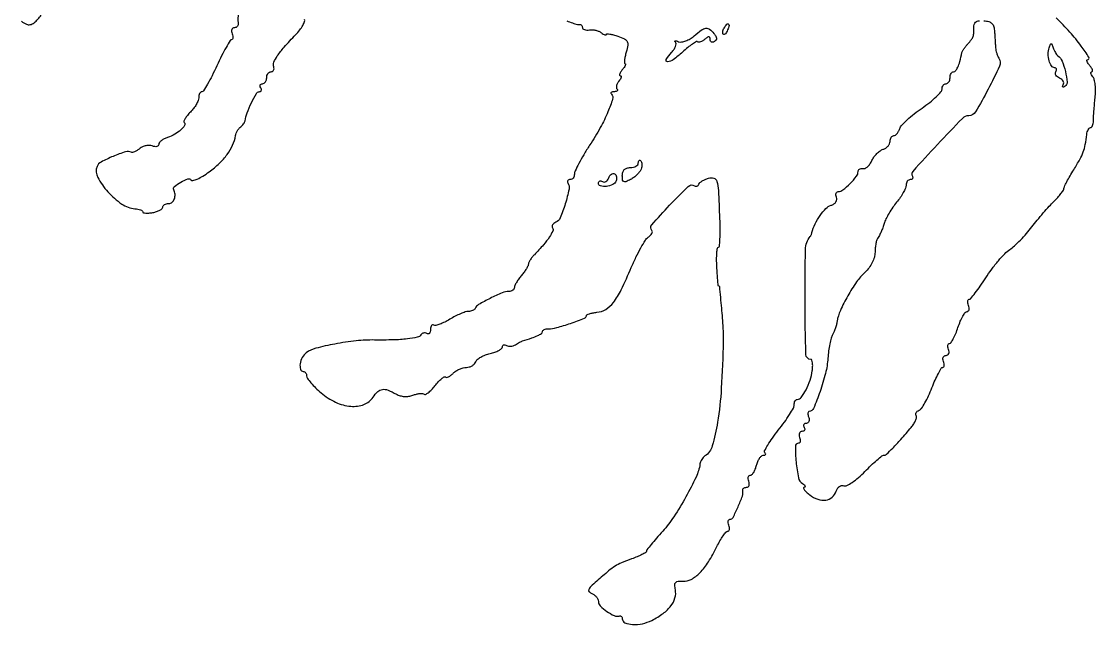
# Model space of a CAD drawing. Extents: x 1 to 280, y 1 to 370.
# Drawn here: x 11.6 to 280.4, y 0.7 to 151.6 of the extents above; entities that cross this region are included whole.
import ezdxf

# ---------------------------------------------------------------- set-up
doc = ezdxf.new("R2010")
doc.units = 0

msp = doc.modelspace()

# ---------------------------------------------------------------- linework, layer by layer
for points in [[(65.987549, 153.558031, 0.111586), (65.870864, 151.25, -0.091414), (65.865815, 150.772926, -0.112676), (65.685931, 150.367188, -0.119935), (65.358687, 150.096909, -0.113387), (64.936848, 150, 0.150969), (64.545942, 149.879218, 0.152481), (64.293161, 149.559375, 0.11579), (64.226887, 149.073739, 0.067976), (64.361626, 148.5, -0.040462), (64.530449, 147.924891, -0.075045), (64.557054, 147.440238, -0.12222), (64.444747, 147.120928, -0.252023), (64.218615, 146.998682, 0.261591), (63.832828, 146.781086, 0.007465), (62.839904, 145.088763, 0.013331), (61.722905, 142.989593, 0.008554), (60.534249, 140.498682, -0.009342), (59.340866, 138.00797, -0.014468), (58.209315, 135.908988, -0.008696), (57.202222, 134.231784, -0.258713), (56.784249, 134, 0.184133), (56.484867, 133.885879, 0.090415), (56.230373, 133.559375, 0.070284), (56.057901, 133.073981, 0.050311), (56, 132.5, -0.097889), (55.857757, 131.780409, -0.034092), (55.388021, 130.828646, -0.032313), (54.713933, 129.824552, -0.032403), (53.916667, 128.916667, 0.024282), (53.157078, 128.079487, 0.038664), (52.602679, 127.287946, 0.045555), (52.294213, 126.637225, 0.292165), (52.369048, 126.297619, -0.347795), (52.456988, 125.542791, -0.071792), (51.536465, 124.442727, -0.055165), (49.993188, 123.339884, -0.050772), (48.20336, 122.564544, 0.040178), (47.360157, 122.22026, 0.050085), (46.647237, 121.765267, 0.05854), (46.15585, 121.274197, 0.168769), (46, 120.825624, -0.186712), (45.867096, 120.482124, -0.146653), (45.522143, 120.274776, -0.099185), (44.996185, 120.247261, -0.055294), (44.373252, 120.410264, 0.085871), (43.638021, 120.555545, 0.056284), (42.77582, 120.478879, 0.054778), (41.924386, 120.205596, 0.06828), (41.219557, 119.767253, -0.029797), (40.591229, 119.306093, -0.039248), (39.965986, 118.968474, -0.04379), (39.426631, 118.78425, -0.188155), (39.096305, 118.827552, 0.204982), (37.695559, 118.965189, 0.022078), (34.567941, 117.821517, 0.022907), (31.554502, 116.400938, 0.18147), (30.548938, 115.266934, 0.218643), (30.722788, 112.558622, 0.059418), (33.255389, 108.960454, 0.05827), (36.745322, 105.88482, 0.133481), (40.022775, 104.723331, -0.030854), (40.780126, 104.619017, -0.046234), (41.41919, 104.427639, -0.057093), (41.864872, 104.185645, -0.244532), (42, 103.925868, 0.335389), (42.165221, 103.707262, 0.052111), (42.734375, 103.608232, 0.040585), (43.541512, 103.618713, 0.023698), (44.5, 103.755249, 0.032131), (45.457315, 104.002879, 0.045349), (46.265625, 104.352275, 0.054081), (46.829997, 104.743952, 0.21734), (47, 105.116577, -0.166053), (47.115097, 105.453586, -0.095371), (47.440625, 105.740495, -0.07631), (47.926261, 105.934424, -0.056963), (48.5, 106, 0.189372), (49.323234, 106.323392, 0.119365), (49.900504, 107.195775, 0.102478), (50.067436, 108.357463, 0.110217), (49.75, 109.456953, -0.360083), (49.903984, 110.254852, -0.04232), (51.507663, 111.362152, -0.042197), (53.277479, 112.185362, -0.356059), (54.050802, 111.917801, 0.332784), (54.507176, 111.738313, 0.037575), (55.62098, 112.135969, 0.033687), (57.034429, 112.881523, 0.020344), (58.604833, 113.940779, 0.031443), (61.165608, 116.084422, 0.045065), (63.118461, 118.306949, 0.050687), (64.467278, 120.611412, 0.061262), (65.221592, 123, -0.048214), (65.401693, 123.626629, -0.036897), (65.711968, 124.268973, -0.037861), (66.096574, 124.83184, -0.069094), (66.5, 125.213525, 0.042013), (66.890134, 125.54462, 0.037466), (67.236001, 125.94848, 0.039421), (67.491522, 126.361065, 0.087127), (67.601281, 126.713525, -0.057526), (68.091974, 128.692941, -0.024017), (69.179465, 131.223022, -0.016168), (70.421937, 133.57327, -0.269278), (71.156842, 134, 0.124452), (71.4729, 134.079906, 0.188425), (71.654136, 134.29375, 0.149215), (71.66525, 134.617439, 0.073042), (71.5, 135, -0.082592), (71.343488, 135.3821, -0.161196), (71.3746, 135.70625, -0.182303), (71.586039, 135.921712, -0.108972), (71.940983, 136, 0.140337), (72.344827, 136.115626, 0.099915), (72.688914, 136.440625, 0.085131), (72.920655, 136.926682, 0.06887), (73, 137.5, -0.070529), (73.081267, 138.073262, -0.086171), (73.318229, 138.559375, -0.100211), (73.670216, 138.884375, -0.137303), (74.083333, 139, 0.122198), (74.464269, 139.09451, 0.142928), (74.730748, 139.353068, 0.125995), (74.836926, 139.742954, 0.08444), (74.766022, 140.201934, -0.180108), (74.805853, 141.351137, -0.051595), (75.665161, 142.946238, -0.031983), (77.357477, 145.121448, -0.009096), (80.257093, 148.27597, 0.024469), (81.27192, 149.450498, 0.035403), (82.037994, 150.587559, 0.038465), (82.497609, 151.550787, 0.234642), (82.448076, 152.084016, -0.090282)], [(11.644357, 151.643305, 0.074408), (12.877934, 150.882167, 0.152031), (13.840642, 150.783098, 0.12401), (14.77947, 151.231939, 0.06378), (16.585517, 153.167941, 0.019765)], [(148.086792, 151.738711, 0.013663), (149.545312, 151.205188, 0.010522), (150.769268, 150.823472, 0.131774), (151.25, 150.814227, -0.123142), (151.535629, 150.813588, -0.131163), (151.779687, 150.677671, -0.116645), (151.943127, 150.422454, -0.084538), (152, 150.088484, 0.202269), (152.137069, 149.763518, 0.107343), (152.514062, 149.527884, 0.077157), (153.080053, 149.418592, 0.04932), (153.75, 149.460059, -0.057099), (154.511756, 149.495355, -0.041251), (155.353125, 149.367999, -0.041854), (156.143643, 149.109235, -0.068059), (156.75, 148.74913, 0.026562), (157.230206, 148.407245, 0.059787), (157.632812, 148.214666, 0.127987), (157.892117, 148.195927, 0.36173), (158, 148.325536, -0.42001), (158.167086, 148.489354, -0.032944), (158.855116, 148.430304, -0.029519), (159.794433, 148.229604, -0.016479), (160.911033, 147.881169, -0.028014), (162.553738, 147.203158, -0.1615), (163.221033, 146.559091, -0.16321), (163.367455, 145.647756, -0.028768), (162.980839, 143.933189, 0.016413), (162.697806, 142.808222, 0.028904), (162.54906, 141.861624, 0.030983), (162.523851, 141.164106, 0.40667), (162.69225, 141, -0.44064), (162.802351, 140.879592, -0.085961), (162.716865, 140.559375, -0.044498), (162.439351, 140.076157, -0.020622), (162, 139.5, 0.027963), (161.573717, 138.92363, 0.064878), (161.339608, 138.440625, 0.144806), (161.329078, 138.132287, 0.341777), (161.5, 138, -0.301415), (161.680843, 137.880088, -0.168576), (161.698909, 137.605785, -0.074889), (161.507117, 137.173696, -0.03138), (161.131121, 136.657991, 0.050768), (160.753708, 136.095866, 0.066538), (160.537806, 135.516912, 0.082297), (160.507446, 135.010146, 0.171918), (160.675343, 134.657991, -0.142069), (160.812436, 134.408911, -0.26049), (160.748382, 134.193285, -0.145465), (160.467073, 134.045585, -0.048683), (160, 134, 0.042531), (159.527382, 133.959726, 0.124005), (159.230181, 133.828153, 0.25633), (159.147554, 133.635637, 0.173964), (159.251679, 133.414988, -0.277747), (159.566689, 132.147317, -0.025697), (158.412286, 128.981447, -0.026804), (156.484716, 125.037855, -0.016365), (153.815724, 120.594964, 0.009599), (152.354335, 118.23521, 0.012705), (151.120869, 116.029449, 0.0101), (150.183436, 114.157501, 0.111476), (150, 113.344964, -0.077214), (149.920177, 112.831148, -0.089932), (149.688914, 112.395083, -0.100773), (149.344861, 112.103569, -0.126177), (148.940983, 112, 0.082437), (148.573977, 111.939077, 0.161022), (148.34017, 111.761959, 0.182416), (148.274989, 111.498265, 0.109189), (148.382791, 111.189649, -0.1927), (148.664467, 109.576221, -0.022201), (147.727578, 105.941769, -0.02168), (146.4759, 102.403722, -0.208182), (145.362153, 101.308729, 0.067503), (144.884883, 101.047246, 0.098081), (144.562296, 100.693421, 0.123185), (144.442981, 100.30575, 0.152929), (144.535917, 99.941886, -0.251971), (144.585723, 99.1115, -0.039809), (143.755021, 97.637958, -0.030533), (142.265238, 95.69426, -0.01214), (140, 93.209837, 0.022979), (139.425826, 92.552023, 0.026184), (138.940625, 91.871386, 0.026695), (138.594696, 91.258103, 0.11556), (138.5, 90.853849, -0.118544), (138.397424, 90.427278, -0.020352), (137.985938, 89.696231, -0.021176), (137.42, 88.861348, -0.017511), (136.75, 88.020989, 0.021768), (136.080132, 87.165967, 0.024412), (135.514063, 86.287127, 0.024711), (135.110214, 85.499906, 0.106547), (135, 84.988569, -0.142135), (134.890626, 84.611588, -0.099714), (134.58318, 84.290392, -0.084512), (134.123414, 84.074014, -0.067917), (133.58104, 84, 0.100251), (131.904787, 83.660495, 0.017012), (128.929245, 82.282537, 0.014253), (126.03413, 80.715135, 0.158266), (125.166667, 79.75, -0.127548), (124.938051, 79.462589, -0.05886), (124.522204, 79.220313, -0.052784), (123.998207, 79.055645, -0.049794), (123.440836, 79, 0.081644), (122.701757, 78.878507, 0.01877), (121.516352, 78.427724, 0.018912), (120.173436, 77.797565, 0.017456), (118.844823, 77.051825, -0.021376), (117.558014, 76.342752, -0.029267), (116.341273, 75.824915, -0.029279), (115.326891, 75.527379, -0.1976), (114.820653, 75.610842, 0.191459), (114.510204, 75.665808, 0.18492), (114.241067, 75.493749, 0.10929), (114.058859, 75.084149, 0.050253), (114, 74.5, -0.058083), (113.932583, 73.921598, -0.124827), (113.726548, 73.526266, -0.19093), (113.421868, 73.373537, -0.161617), (113.069098, 73.457295, 0.091579), (112.673153, 73.611289, 0.095876), (112.254952, 73.61008, 0.099489), (111.879595, 73.45474, 0.107034), (111.60476, 73.169506, -0.204842), (110.69834, 72.531762, -0.024111), (108.20794, 72.127766, -0.021941), (104.709461, 71.886931, -0.009269), (100, 71.857171, 0.029945), (95.386864, 71.637171, 0.019274), (90.087833, 70.857593, 0.016918), (85.2698, 69.788041, 0.095951), (82.90682, 68.665192, 0.113995), (81.913102, 67.506429, 0.081308), (81.374103, 65.877777, 0.112182), (81.463693, 64.524095, 0.331745), (82.166667, 64, -0.135435), (82.484451, 63.912314, -0.100364), (82.755208, 63.665821, -0.08681), (82.937438, 63.297117, -0.071583), (83, 62.862371, 0.158176), (83.19938, 62.247892, 0.020256), (84.069856, 61.144661, 0.022063), (85.24731, 59.887413, 0.016728), (86.642062, 58.612371, 0.067143), (90.265047, 56.274519, 0.089051), (94.047886, 55.262799, 0.110281), (97.336025, 55.712678, 0.160125), (99.608065, 57.524583, -0.057581), (100.789007, 58.940745, -0.157998), (101.948563, 59.49699, -0.130009), (103.364703, 59.319486, -0.033854), (105.447374, 58.31102, 0.060724), (106.397181, 57.912441, 0.052497), (107.463255, 57.728204, 0.051819), (108.558502, 57.769092, 0.055672), (109.594551, 58.035948, -0.03008), (110.479915, 58.31291, -0.038644), (111.321128, 58.453665, -0.042766), (112.011364, 58.455776, -0.177576), (112.383173, 58.283494, 0.32699), (112.746014, 58.227416, 0.045808), (113.424128, 58.66233, 0.037928), (114.241772, 59.40539, 0.022707), (115.1, 60.4, -0.019435), (115.952222, 61.400813, -0.032625), (116.751263, 62.162279, -0.036042), (117.411866, 62.637936, -0.34739), (117.733052, 62.600281, 0.248461), (118.029637, 62.509076, 0.0656), (118.516376, 62.670231, 0.050694), (119.097348, 63.028065, 0.033025), (119.690476, 63.547619, -0.053514), (120.380196, 64.103629, -0.038523), (121.25131, 64.573363, -0.039114), (122.161023, 64.894491, -0.065382), (122.96444, 65, 0.070914), (123.701129, 65.105011, 0.063545), (124.409387, 65.412926, 0.066831), (124.983462, 65.868189, 0.100447), (125.325442, 66.405704, -0.127386), (125.744432, 66.99283, -0.04368), (126.607505, 67.596397, -0.040032), (127.718784, 68.123569, -0.036696), (128.93243, 68.485159, 0.028652), (130.10725, 68.814722, 0.04091), (131.098901, 69.248742, 0.047181), (131.799175, 69.716219, 0.225689), (132, 70.138472, -0.12125), (132.079587, 70.461839, -0.187462), (132.29375, 70.64874, -0.151612), (132.617522, 70.663636, -0.074793), (133, 70.5, 0.097951), (133.474972, 70.322143, 0.060306), (134.073438, 70.296664, 0.057238), (134.697549, 70.418163, 0.064868), (135.25, 70.67567, -0.008607), (135.765234, 70.990514, -0.009205), (136.279687, 71.280238, -0.008839), (136.73028, 71.512996, -0.042019), (137, 71.619209, 0.008347), (139.344215, 72.364565, 0.027923), (140.841544, 72.963264, 0.041004), (141.753959, 73.483457, 0.247546), (142, 73.949965, -0.19611), (142.111676, 74.223742, -0.086517), (142.434744, 74.456135, -0.066416), (142.913522, 74.613918, -0.04646), (143.47998, 74.666667, 0.067863), (145.576724, 74.952564, 0.015082), (149.040995, 76.02873, 0.0078), (152.556957, 77.300047, 0.311594), (153, 77.941952, -0.286285), (153.158807, 78.196577, -0.037192), (153.780526, 78.445719, -0.034184), (154.63889, 78.654362, -0.021886), (155.657111, 78.783694, 0.119239), (157.868017, 79.516197, 0.090141), (159.768216, 81.241119, 0.050936), (161.718705, 84.407294, 0.012419), (164.25329, 90, -0.012149), (165.415989, 92.569258, -0.014783), (166.632893, 94.91342, -0.013364), (167.757607, 96.81067, -0.09293), (168.487746, 97.598877, 0.040549), (169.014551, 98.060315, 0.06526), (169.370477, 98.538302, 0.092572), (169.511814, 98.957621, 0.235696), (169.41285, 99.253816, -0.393878), (169.363951, 100.651851, -0.010785), (173.830292, 105.572468, -0.010869), (178.517092, 110.306854, -0.343164), (180.04547, 110.471898, 0.103759), (180.370183, 110.354546, 0.119335), (180.697492, 110.38657, 0.118081), (180.976426, 110.565417, 0.100122), (181.16459, 110.861585, -0.123166), (181.430487, 111.240804, -0.037129), (181.999464, 111.664401, -0.034713), (182.731916, 112.061069, -0.03154), (183.535714, 112.367191, -0.152277), (184.89678, 112.365276, -0.254495), (185.672515, 111.563265, -0.055325), (186.035667, 109.310066, -0.003134), (186.339386, 102.25, -0.008341), (186.395113, 99.4701, -0.013903), (186.337897, 97.129687, -0.007535), (186.209812, 95.229802, -0.390285), (185.960253, 95, 0.370963), (185.716534, 94.790325, 0.016707), (185.577803, 93.604687, 0.021186), (185.515349, 92.071202, 0.012732), (185.56476, 90.25, 0.00315), (185.672137, 88.428659, 0.005236), (185.788368, 86.895312, 0.001102), (185.906402, 85.562548, 0.387938), (185.974886, 85.5, -0.386503), (186.284374, 85.218749, -0.001373), (186.784126, 79.847894, -0.006694), (187.167136, 74.860623, -0.020974), (187.238789, 71.5, -0.009843), (186.766295, 59.784345, -0.024628), (185.833279, 51.277367, -0.030451), (184.512752, 45.354598, -0.178731), (182.656573, 42.829968, 0.067908), (182.25234, 42.476359, 0.041888), (181.878122, 41.96608, 0.041304), (181.587191, 41.38831, 0.057305), (181.433006, 40.829968, -0.069972), (180.437254, 37.549074, -0.018026), (177.922566, 32.603826, -0.019142), (174.914008, 27.638503, -0.037937), (172.096709, 24, 0.005485), (170.537626, 22.235752, 0.008251), (169.220883, 20.660573, 0.004036), (168.143384, 19.305259, 0.160144), (168.01562, 18.950888, -0.259956), (167.852594, 18.677118, -0.01364), (166.923025, 18.17198, -0.018669), (165.730218, 17.620368, -0.012213), (164.318082, 17.070378, 0.012557), (161.776125, 16.078334, 0.042226), (160.194677, 15.251789, 0.032587), (158.578122, 14.07027, 0.005307), (155.622786, 11.545853, 0.012229), (154.095457, 10.145677, 0.106648), (153.585085, 9.386473, 0.298191), (153.693047, 8.854514, 0.106541), (154.372786, 8.410443, -0.067033), (154.994909, 8.070355, -0.062407), (155.522006, 7.570584, -0.0666), (155.879025, 6.993913, -0.105727), (156, 6.428195, 0.199748), (156.46613, 5.307954, 0.043994), (158.100653, 3.947197, 0.04436), (159.96401, 2.886093, 0.178107), (161.25, 2.787548, -0.117793), (161.535675, 2.79942, -0.135018), (161.779687, 2.678103, -0.122888), (161.942922, 2.437675, -0.088203), (162, 2.116631, 0.300546), (162.662574, 1.113913, 0.086958), (164.560874, 0.670466, 0.066558), (167.050649, 0.862339, 0.066509), (169.403218, 1.701565, 0.038479), (172.239901, 3.450122, 0.071514), (174.172272, 5.331783, 0.092689), (175.177833, 7.306195, 0.119334), (175.276567, 9.333567, -0.035958), (175.130737, 10.574301, -0.192984), (175.350856, 11.204236, -0.197444), (175.941177, 11.499267, -0.037813), (177.164161, 11.496833, 0.147295), (179.227038, 11.947116, 0.071747), (181.391987, 13.595122, 0.053787), (183.569277, 16.346544, 0.028862), (185.663844, 20.142153, -0.016863), (186.429605, 21.612078, -0.024218), (187.21237, 22.853922, -0.021762), (187.925706, 23.783824, -0.218253), (188.356989, 23.988527, 0.210258), (188.635187, 24.115396, 0.136945), (188.793153, 24.437255, 0.088769), (188.796558, 24.924518, 0.04912), (188.638374, 25.5, -0.049738), (188.481179, 26.074655, -0.09073), (188.487648, 26.559375, -0.140365), (188.650344, 26.877129, -0.207574), (188.93356, 27, 0.280035), (189.700384, 27.466021, 0.015469), (190.967381, 30.104414, 0.020137), (192.036385, 32.808366, 0.131936), (192.143067, 34.25, -0.152933), (192.176043, 34.535431, -0.123379), (192.367204, 34.779688, -0.098205), (192.694425, 34.944034, -0.067518), (193.106989, 35, 0.158089), (193.480915, 35.121257, 0.151946), (193.719716, 35.440625, 0.112257), (193.77672, 35.926101, 0.06502), (193.638374, 36.5, -0.054716), (193.487355, 37.074426, -0.098337), (193.510787, 37.559375, -0.146126), (193.69906, 37.877397, -0.188712), (194.012333, 38, 0.2009), (194.420687, 38.170978, 0.053798), (194.867278, 38.734375, 0.045658), (195.2795, 39.542857, 0.033602), (195.589356, 40.5, -0.037473), (195.907343, 41.456942, -0.049424), (196.343363, 42.265625, -0.058811), (196.824534, 42.824588, -0.187803), (197.275075, 43, 0.062932), (197.635602, 43.045558, 0.18735), (197.834427, 43.188043, 0.245509), (197.854704, 43.396235, 0.100586), (197.693186, 43.640147, -0.324024), (197.61726, 44.114544, -0.016632), (198.408292, 45.558205, -0.02125), (199.549581, 47.311597, -0.013232), (201.02652, 49.270775, 0.012357), (202.548221, 51.282001, 0.016142), (203.83279, 53.197556, 0.013738), (204.796179, 54.83817, 0.126541), (205, 55.630628, -0.053499), (205.056216, 56.154518, -0.073275), (205.223089, 56.597747, -0.09305), (205.46965, 56.895313, -0.175081), (205.759453, 57, 0.23675), (206.76482, 57.504309, 0.038306), (207.970946, 59.409679, 0.039859), (209.001975, 61.794319, 0.050675), (209.541665, 64.129221, 0.022775), (209.630286, 65.229836, 0.038105), (209.591902, 66.157139, 0.046212), (209.451073, 66.818191, 0.327635), (209.202492, 67.001465, -0.40679), (207.920357, 68.256654, -0.004524), (207.73062, 81.544929, -0.006552), (207.832766, 94.517297, -0.170051), (209.041667, 97.75, 0.061453), (209.134777, 97.894631, 0.016174), (209.246482, 98.146875, 0.016172), (209.355881, 98.444535, 0.015951), (209.446359, 98.75, -0.049963), (210.244051, 100.895853, -0.038836), (211.510974, 103.041473, -0.03959), (212.946148, 104.779826, -0.124175), (214.224078, 105.57112, 0.066625), (214.953335, 105.914783, 0.09982), (215.455965, 106.404534, 0.118535), (215.67646, 106.9843, 0.124097), (215.603706, 107.590342, -0.059965), (215.467869, 108.129925, -0.105741), (215.5062, 108.585913, -0.149965), (215.707676, 108.885345, -0.171865), (216.031385, 109, 0.170256), (217.199339, 109.409576, 0.028505), (218.992949, 111.019729, 0.028569), (220.591969, 112.824127, 0.168571), (221, 114, -0.129467), (221.095124, 114.36121, -0.126206), (221.356436, 114.632813, -0.10956), (221.749924, 114.769958, -0.080249), (222.2134, 114.75, 0.166594), (222.753076, 114.818892, 0.068547), (223.372238, 115.237054, 0.057409), (223.971561, 115.913223, 0.045936), (224.454456, 116.75912, -0.048434), (224.977489, 117.664816, -0.039873), (225.696927, 118.518615, -0.041453), (226.492709, 119.199895, -0.079628), (227.241055, 119.576508, 0.068869), (227.913445, 119.897051, 0.066297), (228.48331, 120.391614, 0.071304), (228.868543, 120.977995, 0.110165), (229, 121.567388, -0.063255), (229.069574, 122.115135, -0.081274), (229.273955, 122.57917, -0.098356), (229.576944, 122.889674, -0.151536), (229.932612, 123, 0.154761), (230.330554, 123.126194, 0.062641), (230.755947, 123.514062, 0.0539), (231.142353, 124.08046, 0.045275), (231.425829, 124.75, -0.109283), (231.939537, 125.631362, -0.019571), (233.292499, 126.986599, -0.020308), (235.035277, 128.473966, -0.017113), (236.993217, 129.906507, 0.017059), (238.910851, 131.309239, 0.02336), (240.529257, 132.707003, 0.021305), (241.730825, 133.948374, 0.183649), (242, 134.656507, -0.072794), (242.07514, 135.169888, -0.087522), (242.29375, 135.605349, -0.100508), (242.618655, 135.896459, -0.133344), (243, 136, 0.148195), (243.381354, 136.115568, 0.098894), (243.70625, 136.440625, 0.082425), (243.925306, 136.926543, 0.064853), (244, 137.5, -0.056959), (244.065572, 138.073739, -0.076307), (244.25949, 138.559375, -0.095369), (244.54638, 138.884904, -0.166062), (244.883369, 139, 0.23014), (245.430137, 139.265742, 0.062946), (245.937309, 140.111325, 0.038132), (246.441613, 141.544662, 0.011736), (246.983632, 143.772915, -0.078123), (247.129468, 144.14772, -0.017695), (247.494606, 144.727044, -0.01791), (247.96869, 145.37238, -0.01654), (248.5, 146, 0.024536), (249.355418, 147.043866, 0.078898), (249.768966, 147.838278, 0.066591), (249.952051, 148.792767, 0.014133), (250, 150.488798, -0.135045), (250.171306, 151.111487, -0.140938), (250.635058, 151.546849, -0.097688), (251.413065, 151.769762, -0.041739)], [(252.5, 151.770691, -0.052414), (253.72162, 151.53916, -0.128247), (254.497167, 151.066714, -0.127156), (254.947141, 150.272737, -0.051103), (255.14806, 149.031892, 0.000481), (255.212216, 147.9526, 0.000398), (255.282572, 146.803118, 0.000402), (255.34877, 145.749214, 0.001081), (255.39806, 145, 0.035813), (255.490165, 144.343806, 0.024025), (255.684319, 143.611275, 0.024235), (255.942373, 142.916414, 0.043208), (256.22941, 142.378807, -0.256163), (256.378759, 140.397377, -0.014053), (253.545092, 134.596735, -0.013907), (250.390192, 128.960877, -0.264056), (248.697598, 128, 0.203466), (247.087988, 127.316711, 0.004123), (240.885461, 120.786216, 0.003208), (234.682813, 114.060821, 0.334762), (234.573393, 112.881247, -0.097506), (234.699583, 112.545158, -0.175036), (234.64696, 112.258866, -0.170529), (234.421614, 112.067263, -0.091968), (234.059017, 112, 0.133389), (233.655167, 111.89031, 0.100505), (233.311086, 111.581913, 0.087507), (233.079573, 111.120594, 0.072767), (233, 110.576725, -0.102055), (232.849291, 109.846046, -0.025169), (232.30582, 108.741187, -0.02471), (231.541377, 107.513384, -0.02251), (230.636833, 106.326725, 0.023515), (229.676367, 105.06144, 0.018022), (228.744824, 103.595976, 0.018343), (227.971508, 102.15833, 0.04052), (227.514444, 101, -0.014998), (227.167424, 99.969532, -0.014125), (226.752798, 98.940625, -0.014245), (226.333845, 98.050266, -0.046608), (225.987748, 97.5, 0.086622), (225.692803, 96.935915, 0.02684), (225.450086, 96.005941, 0.025944), (225.285961, 94.918184, 0.02586), (225.235137, 93.818097, -0.070157), (225.06662, 92.573148, -0.04714), (224.548313, 91.232214, -0.044644), (223.74623, 89.930645, -0.045502), (222.730403, 88.801111, 0.052228), (220.615181, 86.384669, 0.024662), (218.392225, 82.880806, 0.024361), (216.561875, 79.253532, 0.066346), (215.751817, 76.5, -0.025925), (215.571579, 75.635124, -0.018553), (215.284806, 74.689325, -0.018806), (214.943269, 73.806424, -0.037738), (214.596857, 73.144511, 0.074497), (214.250178, 72.344405, 0.016155), (213.909069, 70.873298, 0.016506), (213.622877, 69.12797, 0.01513), (213.442443, 67.316178, -0.04377), (212.842882, 63.516154, -0.023208), (211.476802, 58.944694, -0.014668), (209.859273, 54.725889, -0.301171), (208.781385, 54.003748, 0.251644), (208.555191, 53.880687, 0.121762), (208.442946, 53.560476, 0.074954), (208.469568, 53.075274, 0.040514), (208.638374, 52.5, -0.069008), (208.771857, 51.926317, -0.116977), (208.70238, 51.440625, -0.152575), (208.444764, 51.120613, -0.148627), (208.047972, 51, 0.095723), (207.65063, 50.923227, 0.173661), (207.406028, 50.70625, 0.171987), (207.353415, 50.381563, 0.093667), (207.5, 50, -0.093667), (207.646585, 49.618437, -0.171987), (207.593972, 49.29375, -0.173661), (207.34937, 49.076773, -0.095723), (206.952028, 49, 0.148627), (206.555236, 48.879387, 0.152575), (206.29762, 48.559375, 0.116977), (206.228143, 48.073683, 0.069008), (206.361626, 47.5, -0.047055), (206.522164, 46.92523, -0.086402), (206.525047, 46.440625, -0.13624), (206.376505, 46.122826, -0.219095), (206.109658, 46, 0.414533), (205.302394, 45.191856, 0.023796), (205.490761, 41.324814, 0.025387), (206.07238, 37.397284, 0.204978), (207.082141, 35.928072, -0.031116), (207.564262, 35.579118, -0.115963), (207.789754, 35.283221, -0.332462), (207.746025, 35.089173, -0.169003), (207.5, 34.993077, 0.43943), (207.344213, 34.810062, 0.129845), (207.498666, 34.424591, 0.049219), (208.045658, 33.822761, 0.019825), (208.899712, 33.110534, 0.077795), (210.948954, 31.990572, 0.122337), (212.934516, 31.788483, 0.147728), (214.529364, 32.530303, 0.134493), (215.518073, 34.056942, -0.071822), (215.840203, 34.722564, -0.091292), (216.317512, 35.208731, -0.107222), (216.871884, 35.442387, -0.138797), (217.419047, 35.392691, 0.212513), (218.162134, 35.431656, 0.029947), (219.516934, 36.22739, 0.029842), (221.092902, 37.426949, 0.021279), (222.711862, 38.94372, -0.008245), (224.286431, 40.497908, -0.012065), (225.726743, 41.808468, -0.007555), (226.962361, 42.84716, -0.172665), (227.391756, 43, 0.187592), (228.093206, 43.272772, 0.012324), (229.687869, 44.807948, 0.014389), (231.716079, 46.980801, 0.006322), (234.280173, 49.966581, 0.031978), (234.923234, 50.843047, 0.042445), (235.383369, 51.717865, 0.048592), (235.618581, 52.472183, 0.191991), (235.535917, 52.941886, -0.140273), (235.434089, 53.302998, -0.123468), (235.531039, 53.683358, -0.102871), (235.819631, 54.025786, -0.073753), (236.255744, 54.274473, 0.150896), (236.8499, 54.745716, 0.020006), (237.713229, 56.120546, 0.021707), (238.624714, 57.882919, 0.016656), (239.470141, 59.879257, -0.011913), (240.279352, 61.841706, -0.018285), (241.081417, 63.495782, -0.013113), (241.810225, 64.785702, -0.263422), (242.188756, 65, 0.24254), (242.425935, 65.122242, 0.126741), (242.548282, 65.440625, 0.078242), (242.528203, 65.925043, 0.042229), (242.361626, 66.5, -0.072198), (242.231944, 67.073832, -0.1207), (242.311402, 67.559635, -0.152772), (242.584311, 67.880009, -0.14144), (243, 68, 0.14144), (243.415689, 68.119991, 0.152772), (243.688598, 68.440365, 0.1207), (243.768056, 68.926168, 0.072198), (243.638374, 69.5, -0.045885), (243.476375, 70.074818, -0.084466), (243.469367, 70.559375, -0.134191), (243.611648, 70.877249, -0.224446), (243.871325, 71, 0.252459), (244.256424, 71.207681, 0.023149), (244.830153, 72.175, 0.025508), (245.435496, 73.467381, 0.017068), (246, 75, -0.019991), (246.574609, 76.53238, -0.029231), (247.210495, 77.825, -0.028828), (247.823671, 78.774809, -0.239396), (248.267048, 79, 0.189301), (248.579312, 79.122617, 0.145968), (248.766733, 79.440625, 0.098089), (248.7896, 79.925566, 0.054547), (248.638374, 80.5, -0.041292), (248.469808, 81.077775, -0.07361), (248.442946, 81.571242, -0.11523), (248.554288, 81.904965, -0.245557), (248.781385, 82.040397, 0.209263), (249.190624, 82.247623, 0.007729), (250.297278, 83.632937, 0.012902), (251.565226, 85.361849, 0.008578), (252.932753, 87.405082, -0.016844), (254.43545, 89.571917, -0.015814), (256.111264, 91.679974, -0.01601), (257.715525, 93.453603, -0.051211), (258.932753, 94.481247, 0.035045), (260.126573, 95.424872, 0.014033), (261.627121, 96.871199, 0.013805), (263.163284, 98.526373, 0.016948), (264.5, 100.157168, -0.008269), (265.831375, 101.840197, -0.006164), (267.353125, 103.653753, -0.006234), (268.830372, 105.328142, -0.014068), (270, 106.55008, 0.013786), (270.957895, 107.549688, 0.018404), (271.767343, 108.511249, 0.015802), (272.375146, 109.342572, 0.149042), (272.505849, 109.759475, -0.111711), (272.614814, 110.224019, -0.007459), (273.235457, 111.452476, -0.010456), (274.034963, 112.903366, -0.007622), (274.981409, 114.482997, 0.012336), (276.495907, 117.06564, 0.037779), (277.341745, 118.909095, 0.042133), (277.851299, 120.747128, 0.018435), (278.227918, 123.25, -0.038803), (278.356804, 123.919964, -0.054456), (278.58052, 124.485938, -0.06815), (278.858436, 124.87414, -0.206196), (279.150655, 125, 0.220255), (279.428764, 125.128756, 0.076881), (279.665083, 125.514063, 0.058586), (279.827589, 126.079914, 0.039528), (279.883747, 126.75, -0.014089), (279.914301, 127.681961, -0.003776), (280.01577, 129.160938, -0.003823), (280.156653, 130.840235, -0.003943), (280.321891, 132.5, 0.025511), (280.413041, 134.122992, 0.028239), (280.332358, 135.692187, 0.029266), (280.111417, 137.008068, 0.112752), (279.753551, 137.75, -0.034935), (279.422056, 138.230268, -0.083738), (279.267214, 138.632812, -0.18174), (279.308371, 138.888773, -0.269186), (279.5, 139, 0.341777), (279.670922, 139.132287, 0.144806), (279.660392, 139.440625, 0.064878), (279.426283, 139.92363, 0.027963), (279, 140.5, -0.024147), (278.566948, 141.076276, -0.054052), (278.310412, 141.559375, -0.114768), (278.26261, 141.872228, -0.391861), (278.400608, 142, 0.588085), (278.748652, 142.625781, 0.021403), (276.832874, 145.435382, 0.02214), (273.990176, 148.911248, 0.016807), (270.585693, 152.468861, 0.01357)]]:
    msp.add_lwpolyline(points, format="xyb")
for points in [[(188.345077, 149.456872, -0.035865), (188.083816, 148.899181, -0.069269), (187.786868, 148.507038, -0.118528), (187.50546, 148.335123, -0.281567), (187.276326, 148.390341, -0.156651), (187.142323, 148.651151, -0.070517), (187.133355, 149.040231, -0.059701), (187.242038, 149.490157, -0.049364), (187.458881, 149.933469, -0.030391), (188.120758, 150.871774, -0.36195), (188.525317, 150.954259, -0.344086), (188.696703, 150.564815, -0.029555)], [(184.926114, 148.589028, -0.043282), (185.391203, 147.918193, -0.115588), (185.556329, 147.36394, -0.160707), (185.435208, 146.907337, -0.110253), (185.048558, 146.530011, -0.089528), (184.648258, 146.372445, -0.168315), (184.308014, 146.419384, -0.176988), (184.08105, 146.663084, -0.100209), (184, 147.063428, 0.074347), (183.925744, 147.560054, 0.3158), (183.701704, 147.734715, 0.163387), (183.316551, 147.626662, 0.023829), (182.657991, 147.131121, -0.035548), (182.11012, 146.738618, -0.051436), (181.57375, 146.480968, -0.064521), (181.124794, 146.382379, -0.221704), (180.851482, 146.481851, 0.339209), (180.516584, 146.526091, 0.018257), (179.5511, 145.921817, 0.02236), (178.379333, 145.048562, 0.013747), (177.076923, 143.923077, -0.024148), (174.759587, 142.003239, -0.153115), (173.334084, 141.499463, -0.599443), (173.011238, 142.054779, -0.04557), (174.341646, 143.825021, 0.039152), (174.925377, 144.581359, 0.056724), (175.303941, 145.334601, 0.072911), (175.438049, 145.973764, 0.214882), (175.282662, 146.384004, -0.119175), (175.149314, 146.602398, -0.457218), (175.221788, 146.721474, -0.112044), (175.539398, 146.703419, -0.021619), (176.088884, 146.519386, 0.130271), (176.84144, 146.438307, 0.051512), (177.856708, 146.702629, 0.046416), (178.951344, 147.231927, 0.04285), (179.961413, 147.966534, -0.019807), (181.807414, 149.443637, -0.128322), (182.904691, 149.881881, -0.195753), (183.835585, 149.632365, -0.057456)], [(270.986143, 143, -0.140301), (272.04419, 141.643331, -0.038022), (272.876943, 139.021687, -0.034956), (273.303605, 136.40569, -0.284582), (272.785766, 135.367596, -0.035871), (272.389686, 135.160454, -0.283978), (272.193685, 135.188723, -0.326389), (272.149501, 135.366807, -0.041473), (272.339748, 135.740707, 0.141942), (272.464121, 136.187363, 0.124059), (272.340382, 136.657655, 0.102633), (271.977494, 137.080971, 0.072916), (271.430874, 137.388152, -0.069662), (270.88198, 137.691952, -0.099962), (270.513622, 138.106118, -0.123645), (270.381589, 138.56249, -0.148363), (270.495635, 138.992937, 0.070652), (270.66428, 139.378314, 0.145792), (270.658378, 139.704175, 0.189582), (270.483754, 139.919074, 0.129138), (270.175648, 140, -0.257952), (269.38515, 140.436892, -0.074636), (268.806667, 141.7606, -0.064737), (268.579473, 143.449551, -0.082315), (268.829423, 145, -0.010778), (269.14341, 145.871927, -0.31032), (269.329894, 146, -0.313576), (269.51469, 145.871467, -0.010914), (269.816611, 145, 0.028127), (270.052105, 144.389083, 0.026251), (270.359513, 143.79375, 0.027207), (270.689042, 143.294649, 0.075944)], [(166.680025, 114.608543, -0.073266), (166.316885, 113.963395, -0.033799), (165.675452, 113.241607, -0.032561), (164.885329, 112.560266, -0.038796), (164.056487, 112.030231, -0.023026), (162.90903, 111.482506, -0.209451), (162.36742, 111.489884, -0.257613), (162.073401, 111.884799, -0.033942), (162, 112.964816, -0.06962), (162.125168, 113.859392, -0.125311), (162.495678, 114.495602, -0.126917), (163.121438, 114.872091, -0.072413), (164, 115, 0.056395), (164.765012, 115.086561, 0.075828), (165.4125, 115.342708, 0.095027), (165.846616, 115.721587, 0.167478), (166, 116.166667, -0.05362), (166.043535, 116.571453, -0.161363), (166.183164, 116.807461, -0.257764), (166.386883, 116.851316, -0.12385), (166.623539, 116.709795, -0.132932), (166.821804, 116.364387, -0.057537), (166.897341, 115.835342, -0.051282), (166.850737, 115.220038, -0.047119)], [(160.430244, 111.678815, -0.19069), (159.599593, 110.775042, -0.081545), (157.999042, 110.300996, -0.099566), (156.541652, 110.407959, -0.336685), (156, 111.121166, -0.119516), (156.079971, 111.450948, -0.186878), (156.295825, 111.642374, -0.152929), (156.621932, 111.659508, -0.075785), (157.007063, 111.495635, 0.148363), (157.43751, 111.381589, 0.123645), (157.893882, 111.513622, 0.099962), (158.308048, 111.88198, 0.069662), (158.611848, 112.430874, -0.058018), (158.9035, 112.987936, -0.088752), (159.284129, 113.376361, -0.118958), (159.689785, 113.539183, -0.176413), (160.061111, 113.462231, -0.122631), (160.349936, 113.16626, -0.081438), (160.520804, 112.721262, -0.073494), (160.550817, 112.198738, -0.069376)]]:
    msp.add_lwpolyline(points, format="xyb", close=True)

doc.saveas('drawing.dxf')
